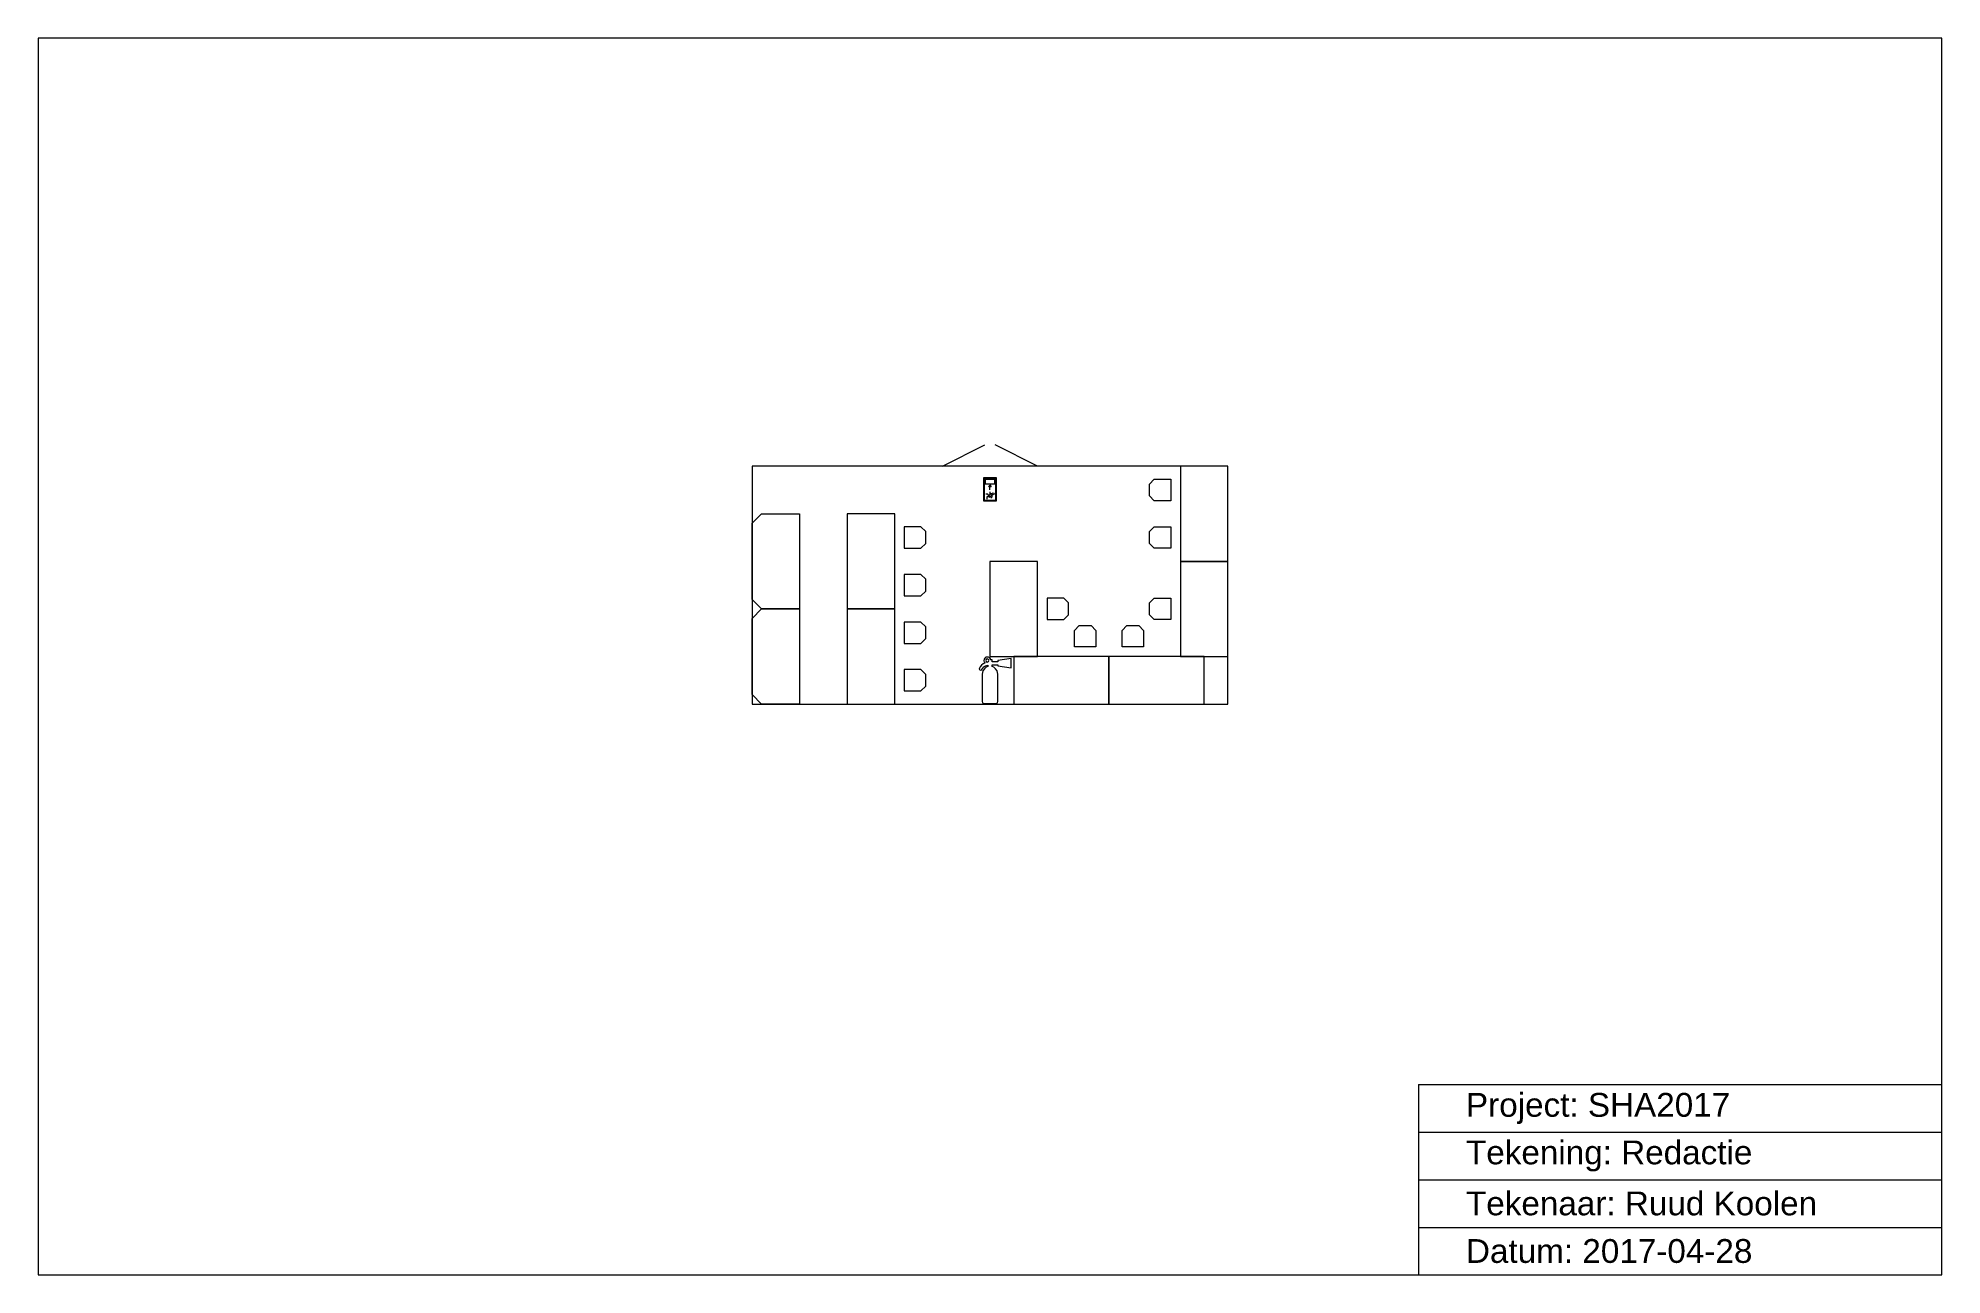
# Model space of a CAD drawing. Header units: metres. Extents: x 0 to 40, y 0 to 26.
import ezdxf

# ---------------------------------------------------------------- set-up
doc = ezdxf.new("R2010")
doc.units = ezdxf.units.M
for name, color, linetype, lineweight, true_color in [('Interior', 6, 'Continuous', 0, 0xff00ff), ('Meta', 178, 'Continuous', 0, 0x000000), ('Symbols', 5, 'Continuous', 0, 0x0000ff), ('Tent', 178, 'Continuous', 0, 0x000000)]:
    doc.layers.add(name, color=color, linetype=linetype, lineweight=lineweight, true_color=true_color)
doc.styles.add('textstyle11', font='')
doc.styles.add('textstyle12', font='')
doc.styles.add('textstyle13', font='')
doc.styles.add('textstyle14', font='')
doc.styles.get('textstyle11').set_extended_font_data('Liberation Sans')
doc.styles.get('textstyle12').set_extended_font_data('Liberation Sans')
doc.styles.get('textstyle13').set_extended_font_data('Liberation Sans')
doc.styles.get('textstyle14').set_extended_font_data('Liberation Sans')

msp = doc.modelspace()

# ---------------------------------------------------------------- linework, layer by layer
at = {"layer": 'Interior', "flags": 128}
for points in [[(25, 17), (24, 17), (24, 15), (25, 15)], [(23.45, 16.275), (23.35, 16.375), (23.35, 16.625), (23.45, 16.725), (23.8, 16.725), (23.8, 16.275)], [(15.2, 14), (15, 14.2), (15, 15.8), (15.2, 16), (16, 16), (16, 14)], [(17, 14), (18, 14), (18, 16), (17, 16)], [(18.55, 15.275), (18.65, 15.375), (18.65, 15.625), (18.55, 15.725), (18.2, 15.725), (18.2, 15.275)], [(23.45, 15.275), (23.35, 15.375), (23.35, 15.625), (23.45, 15.725), (23.8, 15.725), (23.8, 15.275)], [(21, 15), (20, 15), (20, 13), (21, 13)], [(25, 15), (24, 15), (24, 13), (25, 13)], [(18.55, 14.275), (18.65, 14.375), (18.65, 14.625), (18.55, 14.725), (18.2, 14.725), (18.2, 14.275)], [(21.55, 13.775), (21.65, 13.875), (21.65, 14.125), (21.55, 14.225), (21.2, 14.225), (21.2, 13.775)], [(23.45, 13.775), (23.35, 13.875), (23.35, 14.125), (23.45, 14.225), (23.8, 14.225), (23.8, 13.775)], [(15.2, 12), (15, 12.2), (15, 13.8), (15.2, 14), (16, 14), (16, 12)], [(17, 12), (18, 12), (18, 14), (17, 14)], [(18.55, 13.275), (18.65, 13.375), (18.65, 13.625), (18.55, 13.725), (18.2, 13.725), (18.2, 13.275)], [(21.775, 13.55), (21.875, 13.65), (22.125, 13.65), (22.225, 13.55), (22.225, 13.2), (21.775, 13.2)], [(22.775, 13.55), (22.875, 13.65), (23.125, 13.65), (23.225, 13.55), (23.225, 13.2), (22.775, 13.2)], [(20.5, 13), (20.5, 12), (22.5, 12), (22.5, 13)], [(22.5, 13), (22.5, 12), (24.5, 12), (24.5, 13)], [(18.55, 12.275), (18.65, 12.375), (18.65, 12.625), (18.55, 12.725), (18.2, 12.725), (18.2, 12.275)]]:
    msp.add_lwpolyline(points, close=True, dxfattribs=at)
at = {"layer": 'Meta'}
for p, q in [((0, 26), (0, 0)), ((40, 26), (0, 26)), ((40, 0), (40, 26)), ((29, 4), (40, 4)), ((29, 4), (29, 0)), ((29, 3), (40, 3)), ((29, 2), (40, 2)), ((29, 1), (40, 1)), ((0, 0), (40, 0))]:
    msp.add_line(p, q, dxfattribs=at)
at = {"layer": 'Symbols', "lineweight": 0}
for p, q in [((20.14, 16.755), (19.861, 16.755)), ((19.861, 16.755), (19.861, 16.27)), ((20.126, 16.741), (19.876, 16.741)), ((19.876, 16.741), (19.876, 16.286)), ((20.126, 16.286), (20.126, 16.741)), ((20.14, 16.27), (20.14, 16.755)), ((19.861, 16.27), (20.14, 16.27)), ((19.876, 16.286), (20.126, 16.286)), ((20.126, 16.286), (20.126, 16.286))]:
    msp.add_line(p, q, dxfattribs=at)
at = {"layer": 'Symbols'}
for p, q in [((20.1, 16.72), (19.896, 16.72)), ((19.896, 16.72), (19.896, 16.629)), ((19.896, 16.629), (20.1, 16.629)), ((19.955, 16.409), (19.909, 16.409)), ((19.98, 16.369), (19.955, 16.409)), ((20.025, 16.421), (19.97, 16.38)), ((19.978, 16.569), (20, 16.606)), ((20.022, 16.569), (19.978, 16.569)), ((20, 16.606), (20.022, 16.569)), ((20, 16.5), (20, 16.583)), ((20.002, 16.418), (20.002, 16.463)), ((20.041, 16.418), (20.002, 16.418)), ((20.022, 16.569), (20.022, 16.569)), ((20.049, 16.395), (20.025, 16.421)), ((20.04, 16.77), (20.04, 16.77)), ((20.048, 16.4), (20.041, 16.418)), ((20.048, 16.355), (20.048, 16.4)), ((20.1, 16.629), (20.1, 16.72)), ((19.934, 16.358), (19.934, 16.305)), ((19.984, 16.358), (19.934, 16.358)), ((19.97, 16.38), (19.99, 16.351)), ((19.99, 16.351), (20.049, 16.395)), ((20.016, 16.331), (20.048, 16.355)), ((20.049, 16.395), (20.049, 16.395)), ((19.943, 12.883), (19.943, 12.883)), ((19.954, 12.821), (19.954, 12.787)), ((20.046, 12.929), (20.013, 12.929)), ((20.046, 12.887), (20.046, 12.929)), ((20.162, 12.887), (20.046, 12.887)), ((20.046, 12.787), (20.046, 12.828)), ((20.046, 12.828), (20.162, 12.828)), ((20.448, 12.955), (20.162, 12.914)), ((20.162, 12.914), (20.162, 12.887)), ((20.162, 12.828), (20.162, 12.803)), ((20.162, 12.803), (20.448, 12.76)), ((20.448, 12.76), (20.448, 12.955)), ((19.954, 12.787), (19.954, 12.787)), ((20.162, 12.051), (20.162, 12.63)), ((19.871, 12.013), (20.126, 12.013))]:
    msp.add_line(p, q, dxfattribs=at)
at = {"layer": 'Symbols', "flags": 128}
msp.add_lwpolyline([(19.836, 12.63), (19.836, 12.051)], dxfattribs=at)
at = {"layer": 'Symbols'}
msp.add_circle((20.067, 16.42), 0.0232, dxfattribs=at)
for start, end in [(90.001, 179.9955), (180.0072, 269.9997), (0.0013, 89.9932), (270.0061, 359.996)]:
    msp.add_arc((19.943, 12.916), 0.033, start, end, dxfattribs=at)
for points in [[(19.893, 12.863), (19.848, 12.847), (19.789, 12.791), (19.777, 12.757)], [(19.829, 12.729), (19.852, 12.762), (19.878, 12.802), (19.954, 12.821)], [(19.944, 12.989), (19.905, 12.989), (19.869, 12.958), (19.869, 12.912)], [(19.869, 12.912), (19.869, 12.89), (19.882, 12.87), (19.893, 12.863)], [(20.013, 12.929), (20.013, 12.955), (19.984, 12.989), (19.944, 12.989)], [(19.777, 12.757), (19.761, 12.724), (19.806, 12.697), (19.829, 12.729)], [(19.954, 12.787), (19.923, 12.781), (19.836, 12.73), (19.836, 12.63)], [(20.162, 12.63), (20.162, 12.73), (20.078, 12.781), (20.046, 12.787)], [(19.836, 12.051), (19.836, 12.037), (19.842, 12.013), (19.871, 12.013)], [(20.126, 12.013), (20.155, 12.013), (20.162, 12.037), (20.162, 12.051)]]:
    msp.add_open_spline(points, degree=3, dxfattribs=at)
at = {"layer": 'Tent'}
for p, q in [((19, 17), (19.894, 17.447)), ((21, 17), (20.106, 17.447)), ((25, 17), (15, 17)), ((15, 17), (15, 12)), ((25, 12), (25, 17)), ((15, 12), (25, 12))]:
    msp.add_line(p, q, dxfattribs=at)

# ---------------------------------------------------------------- texts
at = {"layer": 'Meta', "char_height": 0.5, "attachment_point": 4}
for s, insert, style in [('Project: SHA2017', (30, 3.5), 'textstyle11'), ('Tekening: Redactie', (30, 2.5), 'textstyle12'), ('Tekenaar: Ruud Koolen', (30, 1.5), 'textstyle13'), ('Datum: 2017-04-28', (30, 0.5), 'textstyle14')]:
    msp.add_mtext(s, dxfattribs=dict(at, insert=insert, style=style))

doc.saveas('drawing.dxf')
